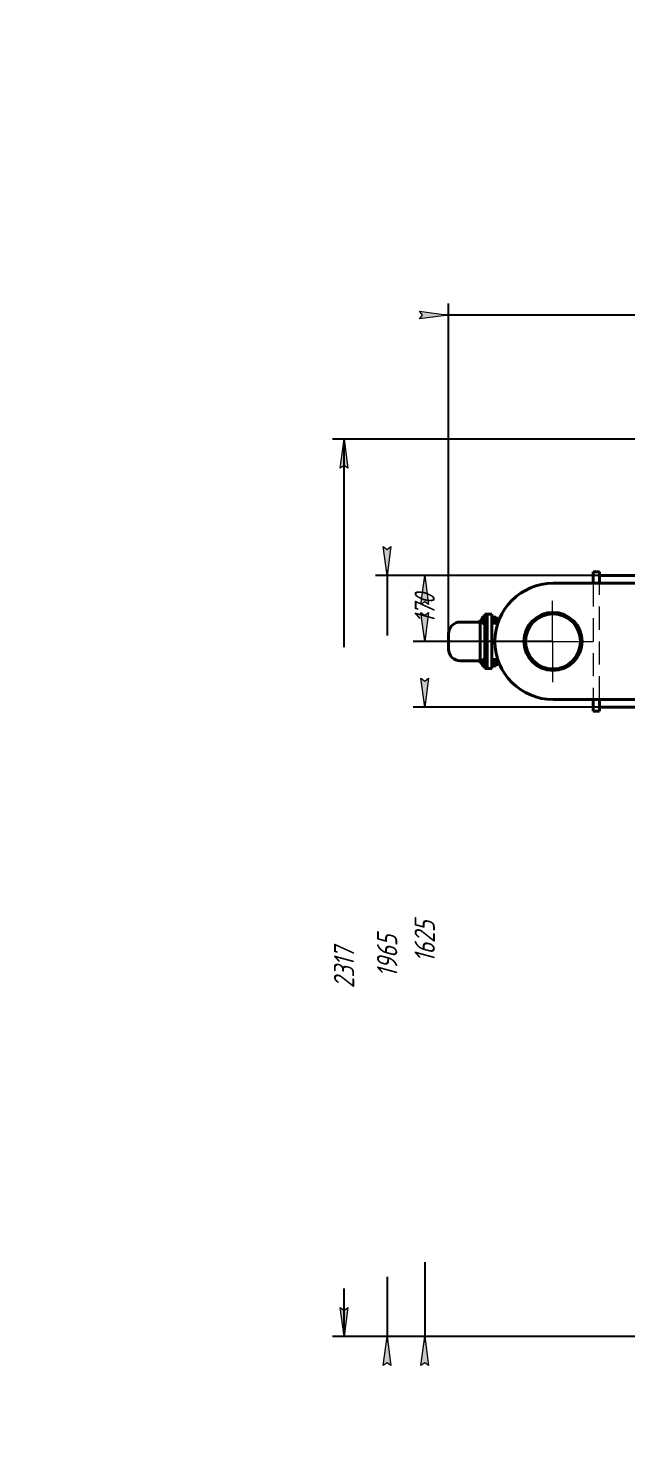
# Model space of a CAD drawing. Header units: millimetres. Extents: x 0 to 841, y 0 to 594.
# Drawn here: x 0 to 103, y 351.8 to 594 of the extents above; entities that cross this region are included whole.
import ezdxf

# ---------------------------------------------------------------- set-up
doc = ezdxf.new("R2010")
doc.units = ezdxf.units.MM
for name, pattern in [('K5LT_AXLED', [19.99626350402832, 15.49626350402832, -1.5, 1.5, -1.5]), ('K5LT_BASIC', [0]), ('K5LT_DASHED', [6, 4, -2]), ('K5LT_THIN', [0])]:
    doc.linetypes.add(name, pattern=pattern)
doc.layers.add('Системный слой', color=7, linetype='Continuous')
doc.styles.add('KDIMTEXTSTYLE', font='GOST_AU.SHX', dxfattribs={"width": 0.96, "oblique": 15, "height": 5})
doc.dimstyles.new('KDIMSTYLE (0.07)', dxfattribs={"dimtxt": 5, "dimasz": 1, "dimexe": 2, "dimexo": 0.0625, "dimgap": 1, "dimtad": 1, "dimlfac": 15, "dimtxsty": 'KDIMTEXTSTYLE', "dimsah": 1, "dimcen": 0.09, "dimdle": 1, "dimadec": 0, "dimazin": 0, "dimtfac": 0.667, "dimtmove": 0, "dimatfit": 3, "dimfxl": 1, "dimtvp": 1, "dimtolj": 1, "dimtzin": 0, "dimarcsym": 0})

# ---------------------------------------------------------------- blocks, each defined once
blk = doc.blocks.new('U104')
at = {"layer": 'Системный слой', "color": 150, "linetype": 'K5LT_BASIC', "lineweight": 40, "true_color": 0x0080ff}
for start, end in [(270, 291.1001960220017), (345.522487812153, 359.9995309093789)]:
    blk.add_arc((78.02421720533877, 492.8294804202995), 0.6666666666666662, start, end, dxfattribs=at)
blk = doc.blocks.new('U105')
at = {"layer": 'Системный слой', "color": 150, "linetype": 'K5LT_BASIC', "lineweight": 40, "true_color": 0x0080ff}
for start, end in [(68.89980397799567, 89.99999999999999), (0.0004691960286595987, 14.47751218401282)]:
    blk.add_arc((78.02421720538638, 484.0294804202995), 0.6666666666666666, start, end, dxfattribs=at)
blk = doc.blocks.new('U106')
at = {"layer": 'Системный слой', "color": 150, "linetype": 'K5LT_BASIC', "lineweight": 40, "true_color": 0x0080ff}
for p, q in [((97.3575505385985, 498.4294804204419), (97.35755053858765, 500.4294804204217)), ((97.35755053871742, 476.4294804204217), (97.35755053870665, 478.4294804204419))]:
    blk.add_line(p, q, dxfattribs=at)
blk = doc.blocks.new('U107')
at = {"layer": 'Системный слой', "color": 150, "linetype": 'K5LT_BASIC', "lineweight": 40, "true_color": 0x0080ff}
for p, q in [((98.42421720553591, 499.7628137537753), (98.42421720525431, 500.4294804204275)), ((98.42421720538408, 476.4294804204275), (98.42421720553591, 477.0961470871086))]:
    blk.add_line(p, q, dxfattribs=at)
blk = doc.blocks.new('KDIMARROW_01')
at = {"layer": 'Системный слой'}
blk.add_hatch(color=0, dxfattribs=at).paths.add_polyline_path([(0, 0), (-5, 0.658262491226197), (-4.5, 5.51091059616309e-16), (-5, -0.6582624912261956)])
at = {"layer": 'Системный слой', "color": 0, "linetype": 'K5LT_THIN', "lineweight": 18}
for p, q in [((-4.5, 5.51091059616309e-16), (-5, 0.658262491226197)), ((-5, 0.658262491226197), (0, 0)), ((0, 0), (-5, -0.6582624912261956)), ((-5, -0.6582624912261956), (-4.5, 5.51091059616309e-16)), ((0, 0), (-1, 0))]:
    blk.add_line(p, q, dxfattribs=at)
blk = doc.blocks.new('U134')
at = {"layer": 'Системный слой', "color": 30, "linetype": 'K5LT_AXLED', "lineweight": 18, "true_color": 0xff8000}
for q in [(90.35767415408603, 495.4294804204419), (83.35767415408603, 488.429480420442), (97.35767415408603, 488.4294804204419), (90.357674154086, 481.4294804204419)]:
    blk.add_line((90.35767415408603, 488.4294804204419), q, dxfattribs=at)

msp = doc.modelspace()

# ---------------------------------------------------------------- linework, layer by layer
at = {"layer": 'Системный слой', "color": 150, "linetype": 'K5LT_BASIC', "lineweight": 40, "true_color": 0x0080ff}
for p, q in [((97.35755053858765, 500.4294804204217), (98.42421720525431, 500.4294804204275)), ((98.42421720553591, 499.7628137537753), (98.42421720553591, 498.4294804204419)), ((120.7575505388693, 499.7628137537753), (98.42421720553591, 499.7628137537753)), ((98.42421720553591, 498.4294804204419), (90.42421720479473, 498.4294804204419)), ((120.7575505388693, 498.4294804204419), (98.42421720553591, 498.4294804204419)), ((77.89088387200212, 491.7628137536321), (74.42421720534452, 491.7628137536133)), ((78.02421720534238, 492.1628137536328), (77.89088387200906, 492.1628137536321)), ((77.89088387200906, 492.1628137536321), (77.89088387204941, 484.6961470869654)), ((78.2805754629469, 492.6628137536144), (78.26421720532, 492.634480420281)), ((78.26421720532582, 491.5578137536143), (78.26421720532, 492.634480420281)), ((78.33118808818213, 492.6628137536129), (78.2805754629469, 492.6628137536144)), ((78.69088387198477, 492.6628137536148), (78.33118808818213, 492.6628137536129)), ((78.69088387198605, 492.0961470869464), (78.33118808818341, 492.0961470869444)), ((79.09088387197875, 493.0961470869466), (78.69088387198309, 493.0961470869488)), ((78.69088387198309, 493.0961470869488), (78.69088387198309, 492.2961470869445)), ((79.0908838719831, 492.2961470869467), (78.69088387198309, 492.2961470869445)), ((78.6908838720249, 484.5628137536112), (78.69088387198309, 492.2961470869445)), ((79.89088387197876, 493.096147086951), (79.09088387197875, 493.0961470869466)), ((79.09088387197875, 493.0961470869466), (79.09088387202922, 483.7628137536133)), ((79.0908838719831, 492.2961470869467), (79.0908838720249, 484.5628137536133)), ((79.89088387197876, 493.096147086951), (79.89088387202924, 483.7628137536176)), ((80.02421720532018, 492.6028137536238), (79.89088387198686, 492.6028137536231)), ((79.89088387199345, 491.5901173386323), (79.95755053776139, 491.5919201204917)), ((80.03961321249847, 492.6294804202906), (80.02421720532018, 492.6028137536238)), ((80.02421720532018, 492.6028137536238), (80.02421720532553, 491.5901173386327)), ((80.02421720532567, 491.5894804202904), (80.02421720532018, 492.6028137536238)), ((80.03961321250415, 491.5628137536239), (80.02421720532567, 491.5894804202904)), ((80.08724862448452, 492.6294804202892), (80.03961321249847, 492.6294804202906)), ((80.52118578615222, 492.6294804202915), (80.08724862448452, 492.6294804202892)), ((80.52118578615344, 492.0961470869565), (80.08724862448577, 492.0961470869542)), ((80.56882119814162, 492.6294804202935), (80.52118578615222, 492.6294804202915)), ((80.58421720532019, 492.6028137536268), (80.56882119814162, 492.6294804202935)), ((80.58421720532564, 491.5894804202935), (80.56882119814748, 491.5628137536268)), ((80.58421720532564, 491.5894804202935), (80.58421720532019, 492.6028137536268)), ((80.58421720531905, 492.4294804202935), (80.92421720532113, 492.4294804202953)), ((80.58421720532266, 491.7628137536268), (80.92421720532471, 491.7628137536287)), ((80.92421720532471, 491.7628137536287), (80.92421720532113, 492.4294804202953)), ((80.92421720532113, 492.4294804202953), (81.02421720532163, 492.3294804202959)), ((80.92421720532471, 491.7628137536287), (81.02421720532419, 491.8628137536292)), ((81.02421720532419, 491.8628137536292), (81.02421720532163, 492.3294804202959)), ((81.09469417299371, 492.0294804203161), (81.02421720532206, 492.0294804203157)), ((72.42421720535535, 489.7628137536025), (72.42421720536979, 487.0961470869358)), ((78.28057546295304, 491.529480420281), (78.26421720532582, 491.5578137536143)), ((78.28057546295304, 491.529480420281), (78.33118808818824, 491.5294804202795)), ((78.69088387199088, 491.5294804202815), (78.33118808818824, 491.5294804202795)), ((80.03961321250415, 491.5628137536239), (80.08724862449031, 491.5628137536225)), ((80.52118578615799, 491.5628137536249), (80.08724862449031, 491.5628137536225)), ((80.52118578615799, 491.5628137536249), (80.56882119814748, 491.5628137536268)), ((77.89088387203819, 485.0961470869654), (74.42421720538061, 485.0961470869466)), ((78.02421720538277, 484.6961470869661), (77.89088387204941, 484.6961470869654)), ((78.28057546298655, 485.329480420281), (78.26421720535964, 485.3011470869476)), ((78.26421720536547, 484.2244804202809), (78.26421720535964, 485.3011470869476)), ((78.33118808822178, 485.3294804202795), (78.28057546298655, 485.329480420281)), ((78.69088387202441, 485.3294804202815), (78.33118808822178, 485.3294804202795)), ((78.6908838720257, 484.762813753613), (78.33118808822306, 484.7628137536111)), ((79.0908838720249, 484.5628137536133), (78.6908838720249, 484.5628137536112)), ((78.6908838720249, 484.5628137536112), (78.69088387203357, 483.7628137536155)), ((80.02421720535983, 485.2694804202904), (79.8908838720265, 485.2694804202897)), ((80.03961321253811, 485.2961470869573), (80.02421720535983, 485.2694804202904)), ((80.02421720536532, 484.2561470869571), (80.02421720535983, 485.2694804202904)), ((80.02421720535983, 485.2694804202904), (80.02421720536518, 484.2567840052994)), ((80.08724862452416, 485.2961470869558), (80.03961321253811, 485.2961470869573)), ((80.5211857861919, 485.2961470869582), (80.08724862452416, 485.2961470869558)), ((80.52118578619309, 484.7628137536232), (80.08724862452542, 484.7628137536209)), ((80.56882119818127, 485.2961470869602), (80.5211857861919, 485.2961470869582)), ((80.58421720535983, 485.2694804202935), (80.56882119818127, 485.2961470869602)), ((80.58421720536529, 484.2561470869601), (80.58421720535983, 485.2694804202935)), ((80.5842172053587, 485.0961470869602), (80.92421720536078, 485.096147086962)), ((80.58421720536231, 484.4294804202935), (80.92421720536436, 484.4294804202953)), ((80.92421720536436, 484.4294804202953), (80.92421720536078, 485.096147086962)), ((80.92421720536078, 485.096147086962), (81.02421720536131, 484.9961470869625)), ((80.92421720536436, 484.4294804202953), (81.02421720536384, 484.5294804202958)), ((81.02421720536384, 484.5294804202958), (81.02421720536131, 484.9961470869625)), ((81.09469417309086, 484.8294804203161), (81.024217205361, 484.8294804203157)), ((78.28057546299269, 484.1961470869477), (78.26421720536547, 484.2244804202809)), ((78.28057546299269, 484.1961470869477), (78.33118808822792, 484.1961470869462)), ((78.69088387203055, 484.1961470869481), (78.33118808822792, 484.1961470869462)), ((79.09088387202922, 483.7628137536133), (78.69088387203357, 483.7628137536155)), ((79.89088387202924, 483.7628137536176), (79.09088387202922, 483.7628137536133)), ((79.89088387203313, 484.2567840052989), (79.95755053780104, 484.2585867871584)), ((80.03961321254383, 484.2294804202906), (80.02421720536532, 484.2561470869571)), ((80.03961321254383, 484.2294804202906), (80.08724862452996, 484.2294804202892)), ((80.52118578619763, 484.2294804202916), (80.08724862452996, 484.2294804202892)), ((80.52118578619763, 484.2294804202916), (80.56882119818712, 484.2294804202934)), ((80.58421720536529, 484.2561470869601), (80.56882119818712, 484.2294804202934)), ((98.42421720553591, 478.4294804204419), (90.42421720479473, 478.4294804204419)), ((98.42421720553591, 478.4294804204419), (98.42421720553591, 477.0961470871086)), ((120.7575505388693, 478.4294804204419), (98.42421720553591, 478.4294804204419)), ((120.7575505388693, 477.0961470871086), (98.42421720553591, 477.0961470871086)), ((97.35755053871742, 476.4294804204217), (98.42421720538408, 476.4294804204275))]:
    msp.add_line(p, q, dxfattribs=at)
at = {"layer": 'Системный слой', "color": 7, "linetype": 'K5LT_DASHED', "lineweight": 18}
for p, q in [((97.35755053859847, 498.4294804204419), (97.35755053870665, 478.4294804204419)), ((98.42421720553591, 478.4294804204419), (98.42421720553591, 498.4294804204419))]:
    msp.add_line(p, q, dxfattribs=at)
at = {"layer": 'Системный слой', "color": 7, "linetype": 'K5LT_THIN', "lineweight": 18}
for p, q in [((80.5842172053191, 492.3933960284601), (80.9242172053205, 492.393396028462)), ((80.58421720532232, 491.7988981454602), (80.92421720532371, 491.798898145462)), ((80.9242172053205, 492.393396028462), (80.96030159715463, 492.3933960284622)), ((80.92421720532371, 491.798898145462), (80.96030159715784, 491.7988981454622)), ((80.58421720535875, 485.0600626951268), (80.92421720536015, 485.0600626951286)), ((80.58421720536197, 484.4655648121268), (80.92421720536336, 484.4655648121287)), ((80.92421720536015, 485.0600626951286), (80.9603015971943, 485.0600626951289)), ((80.92421720536336, 484.4655648121287), (80.96030159719751, 484.4655648121288))]:
    msp.add_line(p, q, dxfattribs=at)
at = {"layer": 'Системный слой', "color": 150, "linetype": 'K5LT_BASIC', "lineweight": 40, "true_color": 0x0080ff}
for centre, radius in [((90.42446443672952, 488.4294804204397), 5), ((90.42446443672816, 488.4294804204397), 4.733333333333333)]:
    msp.add_circle(centre, radius, dxfattribs=at)
for centre, radius, start, end in [((90.42421720479473, 488.4294804204419), 10, 90, 270), ((74.42421720535535, 489.7628137536133), 2, 90.00000000030984, 180.0000000003099), ((74.42421720536979, 487.0961470869466), 2, 180.0000000003098, 270.0000000003099)]:
    msp.add_arc(centre, radius, start, end, dxfattribs=at)
for centre in [(80.09399474401047, 492.0961470869575), (80.09399474405012, 484.7628137536242)]:
    msp.add_ellipse(centre, major_axis=(-1.392055226013425, -1.026684040548543e-11), ratio=0.3639702342253054, start_param=1.424366408534757, end_param=1.520649758869967, dxfattribs=at)
for points, knots in [([(78.33118808818341, 492.0961470869444), (78.32384901701732, 492.118164312358), (78.31403167813716, 492.1504117467594), (78.30185405054772, 492.1984198599292), (78.29342841382214, 492.2383682779766), (78.28691671923312, 492.2799095761283), (78.28288063015705, 492.3177177579433), (78.28079110447456, 492.3526280945484), (78.28036225399123, 492.3864959909235), (78.28140089845022, 492.4187439864028), (78.28407991401494, 492.4547582214738), (78.28907249502896, 492.4948160871193), (78.29952770594889, 492.5526836177555), (78.31384604269468, 492.6086431123117), (78.32675313263132, 492.6495088321274), (78.33118808818213, 492.6628137536129)], [0, 0, 0, 0, 1.912448713758615, 2.780687487256391, 4.100621444452025, 5.299780095761555, 6.277541965022507, 7.267519297976626, 8.21485807412991, 9.102066570937087, 9.95816030325842, 11.22579665118147, 12.46383647138929, 14.84267044529665, 16, 16, 16, 16]), ([(78.33118808818824, 491.5294804202795), (78.32384901702181, 491.551497645693), (78.3140316781419, 491.5837450800941), (78.30185405055153, 491.6317531932636), (78.29342841382604, 491.6717016113108), (78.28691671923679, 491.7132429094622), (78.28288063016046, 491.7510510912771), (78.28079110447783, 491.7859614278819), (78.28036225399418, 491.8198293242568), (78.28140089845311, 491.8520773197359), (78.2840799140177, 491.8880915548066), (78.28907249503132, 491.9281494204519), (78.29952770595068, 491.9860169510878), (78.3138460426963, 492.0419764456436), (78.32675313263272, 492.0828421654591), (78.33118808818341, 492.0961470869444)], [0, 0, 0, 0, 1.912448713758408, 2.780687487256087, 4.100621444451606, 5.299780095761038, 6.277541965021933, 7.267519297976011, 8.214858074129273, 9.102066570936493, 9.958160303257849, 11.22579665118098, 12.4638364713889, 14.84267044529648, 16, 16, 16, 16]), ([(80.08724862448577, 492.0961470869542), (80.08034126338819, 492.116869181461), (80.07110141503074, 492.1472197079565), (80.05964011847544, 492.1924038144692), (80.05171010743976, 492.2300023255727), (80.04558145370893, 492.2691000179507), (80.04178278163727, 492.3046841890708), (80.03981616923022, 492.3375409764638), (80.03941254524611, 492.3694166436404), (80.04039009297233, 492.399767698209), (80.04291151938611, 492.4336634488641), (80.04817479696183, 492.475893242512), (80.06094864876613, 492.5431981518703), (80.07595122157593, 492.5955880718844), (80.08724862448452, 492.6294804202892)], [0, 0, 0, 0, 1.79292066914862, 2.606894519302589, 3.844332604173033, 4.968543839775587, 5.88519559220769, 6.813299341852099, 7.701429444495773, 8.5331874102526, 9.335775284304054, 10.5241843604823, 12.06338775678719, 15, 15, 15, 15]), ([(80.08724862449031, 491.5628137536225), (80.08034126339234, 491.5835358481293), (80.07110141503478, 491.6138863746243), (80.05964011847931, 491.6590704811369), (80.05171010744365, 491.6966689922401), (80.04558145371249, 491.7357666846179), (80.04178278164059, 491.7713508557377), (80.03981616923332, 491.8042076431306), (80.03941254524878, 491.8360833103069), (80.04039009297483, 491.8664343648754), (80.04291151938824, 491.9003301155303), (80.04817479696402, 491.942559909178), (80.0609486487676, 492.0098648185359), (80.07595122157707, 492.0622547385496), (80.08724862448577, 492.0961470869542)], [0, 0, 0, 0, 1.792920669148944, 2.606894519302509, 3.84433260417175, 4.968543839774112, 5.885195592206371, 6.813299341850867, 7.701429444494538, 8.533187410251237, 9.335775284302525, 10.52418436048059, 12.06338775678645, 15, 15, 15, 15]), ([(80.52118578615222, 492.6294804202915), (80.5280931472497, 492.6087583257846), (80.53733299560773, 492.5784077992892), (80.54879429216243, 492.5332236927765), (80.55672430319805, 492.4956251816729), (80.56285295692885, 492.456527489295), (80.56665162900072, 492.4209433181749), (80.56861824140759, 492.3880865307819), (80.56902186539187, 492.3562108636053), (80.56804431766582, 492.3258598090366), (80.5655228912517, 492.2919640583816), (80.56025961367595, 492.2497342647337), (80.54748576187231, 492.1824293553754), (80.53248318906194, 492.1300394353614), (80.52118578615344, 492.0961470869565)], [0, 0, 0, 0, 1.792920669148035, 2.606894519302041, 3.844332604172955, 4.968543839775418, 5.885195592207386, 6.813299341851788, 7.701429444495448, 8.53318741025223, 9.335775284303566, 10.52418436048156, 12.06338775678713, 15, 15, 15, 15]), ([(80.52118578615344, 492.0961470869565), (80.52809314725104, 492.0754249924499), (80.53733299560906, 492.0450744659545), (80.5487942921643, 491.9998903594421), (80.55672430320018, 491.9622918483389), (80.5628529569311, 491.9231941559611), (80.56665162900313, 491.8876099848413), (80.5686182414104, 491.8547531974484), (80.56902186539492, 491.8228775302721), (80.56804431766886, 491.7925264757035), (80.56552289125511, 491.7586307250488), (80.56025961367988, 491.716400931401), (80.54748576187612, 491.6490960220431), (80.53248318906606, 491.5967061020294), (80.52118578615799, 491.5628137536249)], [0, 0, 0, 0, 1.792920669147985, 2.606894519301636, 3.844332604171608, 4.968543839773832, 5.885195592205798, 6.813299341850175, 7.701429444493864, 8.533187410250637, 9.335775284301908, 10.52418436047993, 12.06338775678612, 15, 15, 15, 15]), ([(78.33118808822306, 484.7628137536111), (78.32384901705683, 484.7848309790246), (78.31403167817697, 484.8170784134261), (78.30185405058717, 484.8650865265959), (78.29342841386196, 484.9050349446433), (78.2869167192728, 484.9465762427949), (78.28288063019667, 484.98438442461), (78.2807911045143, 485.0192947612151), (78.28036225403082, 485.0531626575902), (78.28140089848984, 485.0854106530695), (78.28407991405456, 485.1214248881404), (78.2890724950687, 485.1614827537859), (78.29952770598845, 485.2193502844222), (78.31384604273435, 485.2753097789783), (78.32675313267103, 485.3161754987941), (78.33118808822178, 485.3294804202795)], [0, 0, 0, 0, 1.912448713758615, 2.780687487256391, 4.100621444452025, 5.299780095761555, 6.277541965022507, 7.267519297976626, 8.21485807412991, 9.102066570937087, 9.95816030325842, 11.22579665118147, 12.46383647138929, 14.84267044529665, 16, 16, 16, 16]), ([(78.33118808822792, 484.1961470869462), (78.32384901706124, 484.2181643123596), (78.31403167818195, 484.2504117467608), (78.30185405059109, 484.2984198599303), (78.29342841386577, 484.3383682779775), (78.28691671927646, 484.3799095761289), (78.28288063020008, 484.4177177579437), (78.28079110451748, 484.4526280945486), (78.28036225403378, 484.4864959909235), (78.28140089849276, 484.5187439864025), (78.28407991405729, 484.5547582214733), (78.28907249507108, 484.5948160871185), (78.29952770599027, 484.6526836177544), (78.31384604273595, 484.7086431123103), (78.32675313267242, 484.7495088321257), (78.33118808822306, 484.7628137536111)], [0, 0, 0, 0, 1.912448713758408, 2.780687487256087, 4.100621444451606, 5.299780095761038, 6.277541965021933, 7.267519297976011, 8.214858074129273, 9.102066570936493, 9.958160303257849, 11.22579665118098, 12.4638364713889, 14.84267044529648, 16, 16, 16, 16]), ([(80.08724862452542, 484.7628137536209), (80.08034126342767, 484.7835358481276), (80.07110141507036, 484.8138863746232), (80.05964011851509, 484.8590704811359), (80.05171010747944, 484.8966689922394), (80.04558145374867, 484.9357666846174), (80.04178278167691, 484.9713508557374), (80.03981616926993, 485.0042076431305), (80.03941254528573, 485.036083310307), (80.04039009301204, 485.0664343648757), (80.04291151942576, 485.1003301155307), (80.04817479700142, 485.1425599091787), (80.06094864880555, 485.209864818537), (80.07595122161567, 485.2622547385511), (80.08724862452416, 485.2961470869558)], [0, 0, 0, 0, 1.79292066914862, 2.606894519302589, 3.844332604173033, 4.968543839775587, 5.88519559220769, 6.813299341852099, 7.701429444495773, 8.5331874102526, 9.335775284304054, 10.5241843604823, 12.06338775678719, 15, 15, 15, 15]), ([(80.08724862452996, 484.2294804202892), (80.08034126343154, 484.2502025147959), (80.07110141507462, 484.2805530412911), (80.05964011851881, 484.3257371478035), (80.05171010748336, 484.3633356589067), (80.04558145375213, 484.4024333512845), (80.04178278168027, 484.4380175224044), (80.03981616927305, 484.4708743097972), (80.03941254528854, 484.5027499769736), (80.0403900930144, 484.5331010315421), (80.04291151942806, 484.566996782197), (80.04817479700358, 484.6092265758447), (80.06094864880751, 484.6765314852025), (80.07595122161706, 484.7289214052162), (80.08724862452542, 484.7628137536209)], [0, 0, 0, 0, 1.792920669148944, 2.606894519302509, 3.84433260417175, 4.968543839774112, 5.885195592206371, 6.813299341850867, 7.701429444494538, 8.533187410251237, 9.335775284302525, 10.52418436048059, 12.06338775678645, 15, 15, 15, 15]), ([(80.5211857861919, 485.2961470869582), (80.52809314728938, 485.2754249924513), (80.53733299564749, 485.2450744659558), (80.54879429220199, 485.1998903594431), (80.55672430323762, 485.1622918483396), (80.56285295696838, 485.1231941559616), (80.5666516290404, 485.0876099848415), (80.56861824144721, 485.0547531974485), (80.56902186543158, 485.022877530272), (80.5680443177055, 484.9925264757033), (80.56552289129138, 484.9586307250483), (80.56025961371554, 484.9164009314003), (80.54748576191179, 484.849096022042), (80.5324831891017, 484.7967061020281), (80.52118578619309, 484.7628137536232)], [0, 0, 0, 0, 1.792920669148035, 2.606894519302041, 3.844332604172955, 4.968543839775418, 5.885195592207386, 6.813299341851788, 7.701429444495448, 8.53318741025223, 9.335775284303566, 10.52418436048156, 12.06338775678713, 15, 15, 15, 15]), ([(80.52118578619309, 484.7628137536232), (80.52809314729103, 484.7420916591166), (80.5373329956486, 484.7117411326212), (80.54879429220404, 484.6665570261088), (80.55672430323983, 484.6289585150056), (80.56285295697074, 484.5898608226278), (80.56665162904278, 484.554276651508), (80.56861824145005, 484.5214198641151), (80.56902186543456, 484.4895441969388), (80.5680443177086, 484.4591931423702), (80.56552289129473, 484.4252973917154), (80.56025961371952, 484.3830675980677), (80.54748576191551, 484.3157626887098), (80.53248318910582, 484.2633727686961), (80.52118578619763, 484.2294804202916)], [0, 0, 0, 0, 1.792920669147985, 2.606894519301636, 3.844332604171608, 4.968543839773832, 5.885195592205798, 6.813299341850175, 7.701429444493864, 8.533187410250637, 9.335775284301908, 10.52418436047993, 12.06338775678612, 15, 15, 15, 15])]:
    msp.add_open_spline(points, degree=3, knots=knots, dxfattribs=at)

# ---------------------------------------------------------------- block references
at = {"layer": 'Системный слой'}
for name in ['U106', 'U107', 'U134', 'U104', 'U105']:
    msp.add_blockref(name, (0, 0), dxfattribs=at)

# ---------------------------------------------------------------- dimensions: what is measured, and where the dimension line sits
at = {"layer": 'Системный слой', "color": 7}
msp.add_linear_dim(base=(72.42421720536257, 544.6135603984015), p1=(279.0908838723066, 487.0961470869466), p2=(72.42421720536257, 488.4294804202692), location=(175.7575505388346, 544.6135603984015), dimstyle='KDIMSTYLE (0.07)', override={"dimexo": 0, "dimpost": '\\H3.5;\\W0.965;\\Q15;<>', "dimblk1": 'KDIMARROW_01', "dimblk2": 'KDIMARROW_01', "dimse1": 0, "dimse2": 0, "dimclrt": 7, "dimtolj": 1}, dxfattribs=at).render()
for base, p1, p2, location in [((54.42899864228622, 523.2294804204764), (125.7575505388382, 368.7628137537753), (175.7616174686047, 523.2294804204764), (54.42899864228622, 432.2294804204764)), ((61.84624693165222, 368.7628137537753), (98.42421720553591, 499.7628137537753), (125.7575505388382, 368.7628137537753), (61.84624693165222, 434.2628137537753)), ((68.31811851359245, 499.7628137537753), (90.357674154086, 488.4294804204419), (98.42421720553591, 499.7628137537753), (68.31811851359245, 494.0961470871086)), ((68.31811851359245, 368.7628137537753), (125.7575505388693, 477.0961470871086), (125.7575505388382, 368.7628137537753), (68.31811851359245, 436.7628137537753))]:
    msp.add_linear_dim(base=base, p1=p1, p2=p2, angle=90, location=location, dimstyle='KDIMSTYLE (0.07)', override={"dimexo": 0, "dimpost": '\\H3.5;\\W0.965;\\Q15;<>', "dimblk1": 'KDIMARROW_01', "dimblk2": 'KDIMARROW_01', "dimse1": 0, "dimse2": 0, "dimclrt": 7, "dimtolj": 1}, dxfattribs=at).render()

doc.saveas('drawing.dxf')
